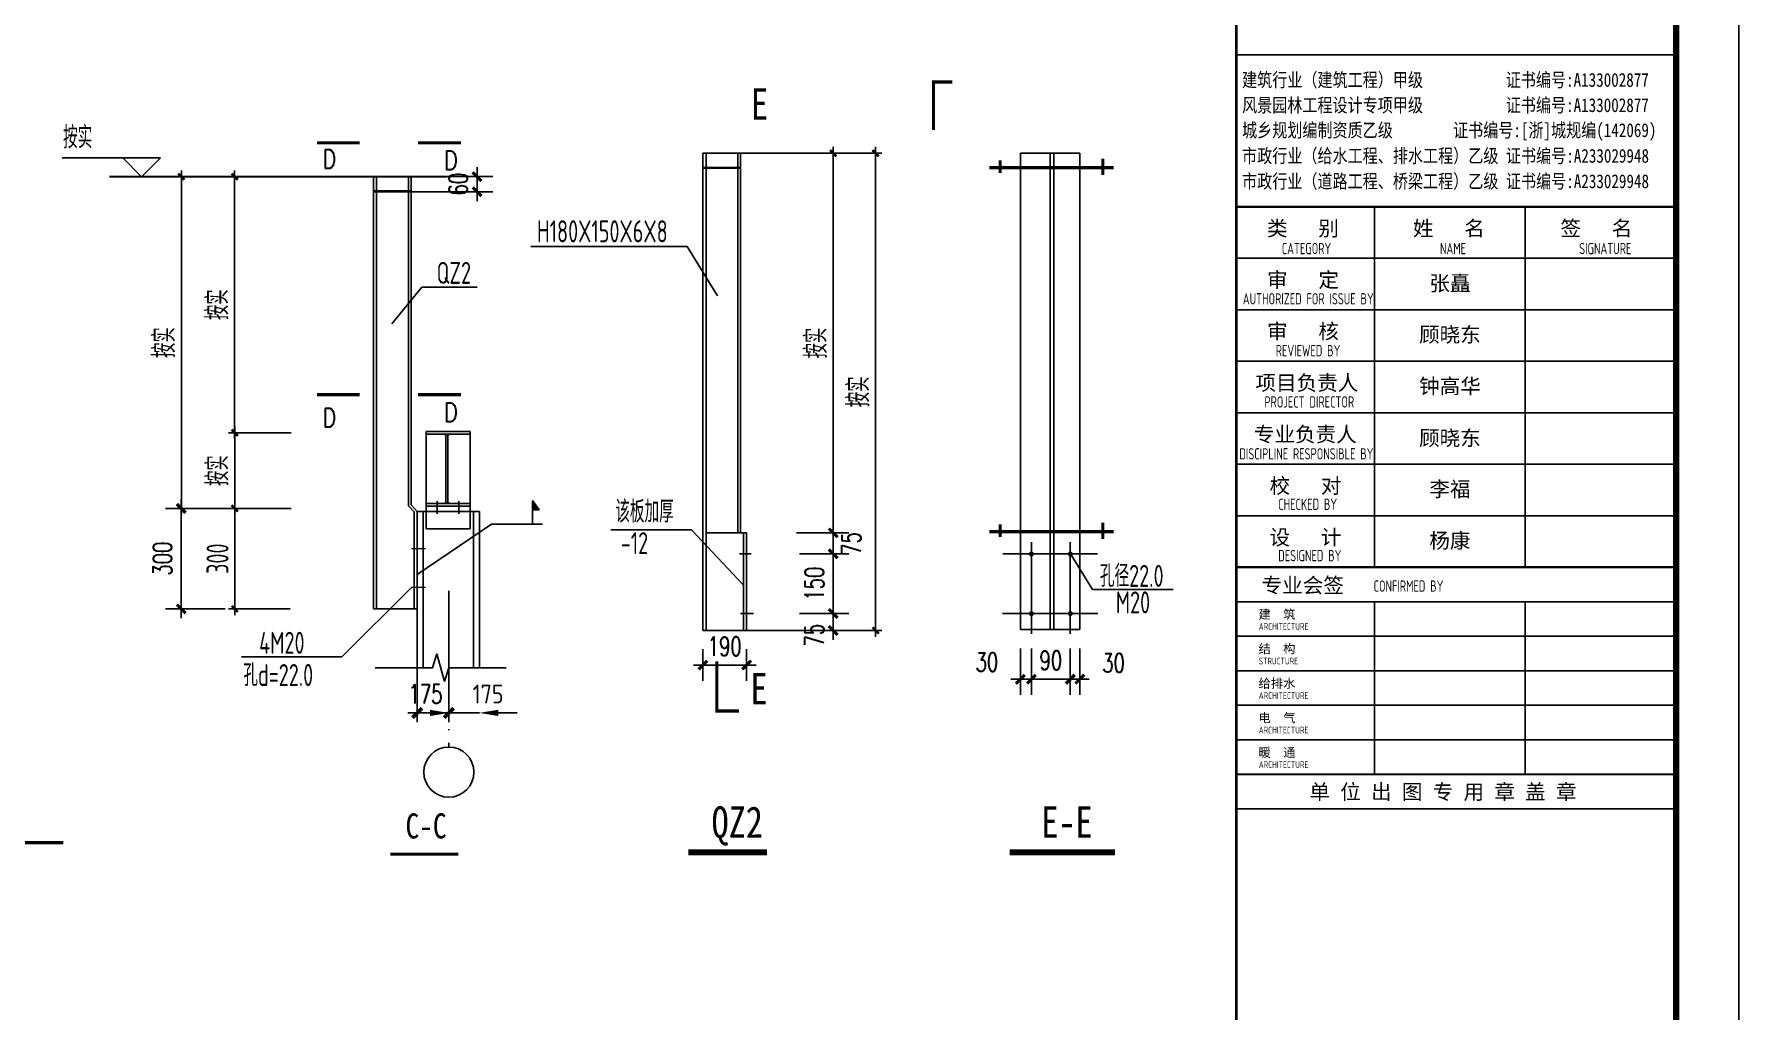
# Model space of a CAD drawing. Extents: x 2303022 to 2899168, y 17226141 to 18257813.
# Drawn here: x 2771839 to 2798977, y 17276328 to 17291885 of the extents above; entities that cross this region are included whole.
import ezdxf
from ezdxf.enums import TextEntityAlignment as Align

# ---------------------------------------------------------------- set-up
doc = ezdxf.new("R2010")
doc.units = 0
doc.header["$LTSCALE"] = 1000
doc.header["$MEASUREMENT"] = 0
doc.linetypes.add('DOTE', pattern=[2.42, 2, -0.2, 0.02, -0.2])
doc.layers.get('Defpoints').update_dxf_attribs({"color": 250})
doc.layers.add('10', color=7, linetype='Continuous', lineweight=35)
for name, color, linetype in [('3T_WOOD', 21, 'Continuous'), ('dim', 7, 'Continuous'), ('DOTE', 1, 'DOTE'), ('OTHER', 7, 'Continuous'), ('PUB_DIM', 161, 'Continuous'), ('PUB_TEXT', 7, 'Continuous'), ('PUB_TITLE', 4, 'Continuous'), ('TEXT', 7, 'Continuous'), ('TK', 4, 'Continuous'), ('水平支撑', 4, 'Continuous')]:
    doc.layers.add(name, color=color, linetype=linetype)
doc.styles.add('-宋体', font='', dxfattribs={"width": 0.8})
doc.styles.add('DIM_FONT', font='SIMPLEX', dxfattribs={"width": 0.7, "bigfont": 'GBCBIG'})
doc.styles.get("Standard").update_dxf_attribs({"font": 'gbenor.shx', "bigfont": 'gbcbig.shx'})
doc.styles.add('TSSD_Dimension', font='Tssdeng.shx', dxfattribs={"width": 0.7, "bigfont": 'hztxt.shx'})
doc.styles.add('TSSD_REIN', font='tssdeng.shx', dxfattribs={"width": 0.7, "bigfont": 'tssdchn.shx'})
doc.styles.add('图签宋体', font='', dxfattribs={"height": 300})
doc.styles.get('-宋体').set_extended_font_data('SimSun')
doc.styles.get('图签宋体').set_extended_font_data('NSimSun')
doc.dimstyles.new('DIMA', dxfattribs={"dimtxt": 300, "dimasz": 150, "dimexe": 150, "dimexo": 100, "dimgap": 50, "dimtad": 1, "dimdec": 0, "dimzin": 0, "dimdsep": 46, "dimtxsty": 'DIM_FONT', "dimblk": 'ARCHTICK', "dimcen": 0.09, "dimdle": 150, "dimclrt": 3, "dimadec": 0, "dimazin": 0, "dimtfac": 1, "dimtdec": 0, "dimtmove": 2, "dimatfit": 3, "dimldrblk": 'ARCHTICK', "dimfxl": 0, "dimtolj": 1, "dimtzin": 0, "dimarcsym": 0})
doc.dimstyles.new('dimb', dxfattribs={"dimtxt": 300, "dimasz": 300, "dimexe": 250, "dimexo": 300, "dimgap": 150, "dimtad": 1, "dimdec": 0, "dimzin": 0, "dimdsep": 46, "dimtxsty": 'Standard', "dimcen": 0.09, "dimse1": 1, "dimse2": 1, "dimclrt": 7, "dimadec": 1, "dimazin": 0, "dimtfac": 1, "dimtdec": 0, "dimtix": 1, "dimtmove": 2, "dimatfit": 3, "dimfxl": 0, "dimtolj": 1, "dimtzin": 0, "dimarcsym": 0})
doc.dimstyles.new('dimn', dxfattribs={"dimtxt": 300, "dimasz": 1, "dimexe": 250, "dimexo": 300, "dimgap": 150, "dimtad": 1, "dimdec": 0, "dimzin": 0, "dimdsep": 46, "dimtxsty": 'DIM_FONT', "dimblk": '_DIMX', "dimcen": 0, "dimdle": 100, "dimclrt": 7, "dimadec": 1, "dimazin": 0, "dimtfac": 1, "dimtdec": 0, "dimtix": 1, "dimtmove": 2, "dimatfit": 3, "dimldrblk": 'ARCHTICK', "dimfxl": 0, "dimtolj": 1, "dimtzin": 0, "dimarcsym": 0})
doc.dimstyles.new('TSSD_100_100', dxfattribs={"dimtxt": 350, "dimasz": 100, "dimexe": 100, "dimexo": 250, "dimgap": 100, "dimtad": 1, "dimdec": 0, "dimzin": 0, "dimdsep": 46, "dimtxsty": 'TSSD_Dimension', "dimblk": 'ARCHTICK', "dimblk1": 'ARCHTICK', "dimblk2": 'ARCHTICK', "dimcen": 0, "dimdle": 100, "dimclrt": 7, "dimadec": 0, "dimazin": 0, "dimtfac": 1, "dimtdec": 0, "dimtix": 1, "dimtmove": 2, "dimatfit": 3, "dimldrblk": 'ARCHTICK', "dimfxl": 0, "dimtolj": 1, "dimtzin": 0, "dimarcsym": 0})
doc.dimstyles.new('TSSD_20_100', dxfattribs={"dimtxt": 350, "dimasz": 100, "dimexe": 100, "dimexo": 250, "dimgap": 100, "dimtad": 1, "dimdec": 0, "dimlfac": 0.2, "dimzin": 0, "dimdsep": 46, "dimtxsty": 'TSSD_Dimension', "dimblk": 'ARCHTICK', "dimblk1": 'ARCHTICK', "dimblk2": 'ARCHTICK', "dimcen": 0, "dimdle": 100, "dimclrt": 7, "dimadec": 0, "dimazin": 0, "dimtfac": 1, "dimtdec": 0, "dimtix": 1, "dimtmove": 2, "dimatfit": 3, "dimfxl": 0, "dimtolj": 1, "dimtzin": 0, "dimarcsym": 0})

# ---------------------------------------------------------------- blocks, each defined once
blk = doc.blocks.new('_ArchTick')
at = {"color": 0, "linetype": 'ByBlock', "const_width": 0.4}
blk.add_lwpolyline([(-0.5, -0.5), (0.5, 0.5)], dxfattribs=at)
blk = doc.blocks.new('*D918')
at = {"layer": 'Defpoints', "color": 0}
for p in [(2782536, 17289987), (2785235, 17289987), (2782536, 17282387)]:
    blk.add_point(p, dxfattribs=at)
at = {"layer": 'PUB_DIM', "color": 0, "lineweight": -2}
for p, q in [((2782786, 17289987), (2785335, 17289987)), ((2785235, 17282287), (2785235, 17290087)), ((2782786, 17282387), (2785335, 17282387))]:
    blk.add_line(p, q, dxfattribs=at)
at = {"layer": 'PUB_DIM', "color": 0, "lineweight": -2, "xscale": 100, "yscale": 100, "zscale": 100}
for p, rotation in [((2785235, 17289987), 90), ((2785235, 17282387), 270)]:
    blk.add_blockref('_ArchTick', p, dxfattribs=dict(at, rotation=rotation))
at = {"layer": 'PUB_DIM', "color": 7, "insert": (2784960, 17286187), "char_height": 350, "attachment_point": 5, "rotation": 90, "style": 'TSSD_Dimension'}
blk.add_mtext('\\A1;按实', dxfattribs=at)
blk = doc.blocks.new('*D920')
at = {"layer": 'Defpoints', "color": 0}
for p in [(2774184, 17289614), (2776184, 17289614), (2776184, 17284330)]:
    blk.add_point(p, dxfattribs=at)
at = {"layer": 'PUB_DIM', "color": 0, "lineweight": -2}
for p, q in [((2774184, 17284230), (2774184, 17289714)), ((2775934, 17289614), (2774084, 17289614)), ((2775934, 17284330), (2774084, 17284330))]:
    blk.add_line(p, q, dxfattribs=at)
at = {"layer": 'PUB_DIM', "color": 0, "lineweight": -2, "xscale": 100, "yscale": 100, "zscale": 100}
for p, rotation in [((2774184, 17289614), 90), ((2774184, 17284330), 270)]:
    blk.add_blockref('_ArchTick', p, dxfattribs=dict(at, rotation=rotation))
at = {"layer": 'PUB_DIM', "color": 7, "insert": (2773909, 17286972), "char_height": 350, "attachment_point": 5, "rotation": 90, "style": 'TSSD_Dimension'}
blk.add_mtext('\\A1;按实', dxfattribs=at)
blk = doc.blocks.new('*D921')
at = {"layer": 'Defpoints', "color": 0}
for p in [(2775032, 17289614), (2775385, 17289614), (2775385, 17285536)]:
    blk.add_point(p, dxfattribs=at)
at = {"layer": 'PUB_DIM', "color": 0, "lineweight": -2}
for p, q in [((2775032, 17285436), (2775032, 17289714)), ((2775135, 17289614), (2774932, 17289614)), ((2775135, 17285536), (2774932, 17285536))]:
    blk.add_line(p, q, dxfattribs=at)
at = {"layer": 'PUB_DIM', "color": 0, "lineweight": -2, "xscale": 100, "yscale": 100, "zscale": 100}
for p, rotation in [((2775032, 17289614), 90), ((2775032, 17285536), 270)]:
    blk.add_blockref('_ArchTick', p, dxfattribs=dict(at, rotation=rotation))
at = {"layer": 'PUB_DIM', "color": 7, "insert": (2774757, 17287575), "char_height": 350, "attachment_point": 5, "rotation": 90, "style": 'TSSD_Dimension'}
blk.add_mtext('\\A1;按实', dxfattribs=at)
blk = doc.blocks.new('_DIMX')
blk.add_line((-150, 0), (150, 0))
at = {"const_width": 50}
blk.add_lwpolyline([(-70, -70), (70, 70)], dxfattribs=at)
blk = doc.blocks.new('*D924')
at = {"layer": 'Defpoints', "color": 0}
for p in [(2778441, 17282370), (2778927, 17282370), (2778441, 17281074)]:
    blk.add_point(p, dxfattribs=at)
at = {"layer": 'PUB_DIM', "color": 0, "lineweight": -2}
for p, q in [((2778141, 17281074), (2777841, 17281074)), ((2778927, 17281074), (2778441, 17281074)), ((2779227, 17281074), (2779527, 17281074))]:
    blk.add_line(p, q, dxfattribs=at)
at = {"layer": 'PUB_DIM', "color": 0}
for points in [[(2778141, 17281124), (2778141, 17281024), (2778441, 17281074)], [(2779227, 17281124), (2779227, 17281024), (2778927, 17281074)]]:
    blk.add_solid(points, dxfattribs=at)
at = {"layer": 'PUB_DIM', "color": 7, "insert": (2779066, 17281374), "char_height": 300, "attachment_point": 5}
blk.add_mtext('\\A1;175', dxfattribs=at)
blk = doc.blocks.new('*D925')
at = {"layer": 'Defpoints', "color": 0}
for p in [(2777937, 17282370), (2778441, 17282370), (2777937, 17281074)]:
    blk.add_point(p, dxfattribs=at)
at = {"layer": 'PUB_DIM', "color": 0, "lineweight": -2}
for p, q in [((2777937, 17282270), (2777937, 17280924)), ((2778441, 17282270), (2778441, 17280924)), ((2778591, 17281074), (2777787, 17281074))]:
    blk.add_line(p, q, dxfattribs=at)
at = {"layer": 'PUB_DIM', "color": 0, "lineweight": -2, "xscale": 150, "yscale": 150, "zscale": 150, "rotation": 180}
blk.add_blockref('_ArchTick', (2777937, 17281074), dxfattribs=at)
at = {"layer": 'PUB_DIM', "color": 0, "lineweight": -2, "xscale": 150, "yscale": 150, "zscale": 150}
blk.add_blockref('_ArchTick', (2778441, 17281074), dxfattribs=at)
at = {"layer": 'PUB_DIM', "color": 3, "insert": (2778069, 17281374), "char_height": 300, "attachment_point": 5, "style": 'DIM_FONT'}
blk.add_mtext('\\A1;175', dxfattribs=at)
blk = doc.blocks.new('*D926')
at = {"layer": 'Defpoints', "color": 0}
for p in [(2782485, 17282387), (2783181, 17282387), (2783182, 17281836)]:
    blk.add_point(p, dxfattribs=at)
at = {"layer": 'PUB_DIM', "color": 0, "lineweight": -2}
for p, q in [((2782485, 17282087), (2782486, 17281585)), ((2783182, 17282087), (2783182, 17281586)), ((2782485, 17281835), (2782484, 17281835)), ((2782486, 17281835), (2783182, 17281836)), ((2783183, 17281836), (2783184, 17281836))]:
    blk.add_line(p, q, dxfattribs=at)
for p, rotation in [((2782486, 17281835), 0.06070544370160746), ((2783182, 17281836), 180.0607054437016)]:
    blk.add_blockref('_DIMX', p, dxfattribs=dict(at, rotation=rotation))
at = {"layer": 'PUB_DIM', "color": 7, "insert": (2782833, 17282135), "char_height": 300, "attachment_point": 5, "rotation": 0.0607, "style": 'DIM_FONT'}
blk.add_mtext('\\A1;190', dxfattribs=at)
blk = doc.blocks.new('*D927')
at = {"layer": 'Defpoints', "color": 0}
for p in [(2777377, 17289614), (2778891, 17289614), (2777377, 17289374)]:
    blk.add_point(p, dxfattribs=at)
at = {"layer": 'PUB_DIM', "color": 0, "lineweight": -2}
for p, q in [((2777677, 17289614), (2779141, 17289614)), ((2778891, 17289615), (2778891, 17289616)), ((2778891, 17289374), (2778891, 17289614)), ((2777677, 17289374), (2779141, 17289374)), ((2778891, 17289373), (2778891, 17289372))]:
    blk.add_line(p, q, dxfattribs=at)
for p, rotation in [((2778891, 17289614), 270), ((2778891, 17289374), 90)]:
    blk.add_blockref('_DIMX', p, dxfattribs=dict(at, rotation=rotation))
at = {"layer": 'PUB_DIM', "color": 7, "insert": (2778591, 17289494), "char_height": 300, "attachment_point": 5, "rotation": 90, "style": 'DIM_FONT'}
blk.add_mtext('\\A1;60', dxfattribs=at)
blk = doc.blocks.new('*D928')
at = {"layer": 'Defpoints', "color": 0}
for p in [(2783723, 17289987), (2784560, 17289987), (2783723, 17283940)]:
    blk.add_point(p, dxfattribs=at)
at = {"layer": 'PUB_DIM', "color": 0, "lineweight": -2}
for p, q in [((2783973, 17289987), (2784660, 17289987)), ((2784560, 17283840), (2784560, 17290087)), ((2783973, 17283940), (2784660, 17283940))]:
    blk.add_line(p, q, dxfattribs=at)
at = {"layer": 'PUB_DIM', "color": 0, "lineweight": -2, "xscale": 100, "yscale": 100, "zscale": 100}
for p, rotation in [((2784560, 17289987), 90), ((2784560, 17283940), 270)]:
    blk.add_blockref('_ArchTick', p, dxfattribs=dict(at, rotation=rotation))
at = {"layer": 'PUB_DIM', "color": 7, "insert": (2784285, 17286964), "char_height": 350, "attachment_point": 5, "rotation": 90, "style": 'TSSD_Dimension'}
blk.add_mtext('\\A1;按实', dxfattribs=at)
blk = doc.blocks.new('*D931')
at = {"layer": 'Defpoints', "color": 0}
for p in [(2787715, 17282401), (2788333, 17282401), (2788333, 17281610)]:
    blk.add_point(p, dxfattribs=at)
at = {"layer": 'PUB_DIM', "color": 0, "lineweight": -2}
for p, q in [((2787715, 17282101), (2787715, 17281360)), ((2788333, 17282101), (2788333, 17281360)), ((2787714, 17281610), (2787713, 17281610)), ((2787715, 17281610), (2788333, 17281610)), ((2788334, 17281610), (2788335, 17281610))]:
    blk.add_line(p, q, dxfattribs=at)
blk.add_blockref('_DIMX', (2787715, 17281610), dxfattribs=at)
at = {"layer": 'PUB_DIM', "color": 0, "lineweight": -2, "rotation": 180}
blk.add_blockref('_DIMX', (2788333, 17281610), dxfattribs=at)
at = {"layer": 'PUB_DIM', "color": 7, "insert": (2788024, 17281910), "char_height": 300, "attachment_point": 5, "style": 'DIM_FONT'}
blk.add_mtext('\\A1;90', dxfattribs=at)
blk = doc.blocks.new('*D932')
at = {"layer": 'Defpoints', "color": 0}
for p in [(2788333, 17282401), (2788486, 17282401), (2788486, 17281610)]:
    blk.add_point(p, dxfattribs=at)
at = {"layer": 'PUB_DIM', "color": 0, "lineweight": -2}
for p, q in [((2788333, 17282101), (2788333, 17281360)), ((2788486, 17282101), (2788486, 17281360)), ((2788332, 17281610), (2788331, 17281610)), ((2788333, 17281610), (2788486, 17281610)), ((2788487, 17281610), (2788488, 17281610))]:
    blk.add_line(p, q, dxfattribs=at)
blk.add_blockref('_DIMX', (2788333, 17281610), dxfattribs=at)
at = {"layer": 'PUB_DIM', "color": 0, "lineweight": -2, "rotation": 180}
blk.add_blockref('_DIMX', (2788486, 17281610), dxfattribs=at)
at = {"layer": 'PUB_DIM', "color": 7, "insert": (2789023, 17281870), "char_height": 300, "attachment_point": 5, "style": 'DIM_FONT'}
blk.add_mtext('\\A1;30', dxfattribs=at)
blk = doc.blocks.new('*D939')
at = {"layer": 'Defpoints', "color": 0}
for p in [(2783723, 17282657), (2784560, 17282657), (2783723, 17282387)]:
    blk.add_point(p, dxfattribs=at)
at = {"layer": 'PUB_DIM', "color": 0, "lineweight": -2}
for p, q in [((2784023, 17282657), (2784810, 17282657)), ((2784560, 17282658), (2784560, 17282659)), ((2784560, 17282387), (2784560, 17282657)), ((2784023, 17282387), (2784810, 17282387)), ((2784560, 17282386), (2784560, 17282385))]:
    blk.add_line(p, q, dxfattribs=at)
for p, rotation in [((2784560, 17282657), 270), ((2784560, 17282387), 90)]:
    blk.add_blockref('_DIMX', p, dxfattribs=dict(at, rotation=rotation))
at = {"layer": 'PUB_DIM', "color": 7, "insert": (2784260, 17282312), "char_height": 300, "attachment_point": 5, "rotation": 90, "style": 'DIM_FONT'}
blk.add_mtext('\\A1;75', dxfattribs=at)
blk = doc.blocks.new('*D940')
at = {"layer": 'Defpoints', "color": 0}
for p in [(2787539, 17282401), (2787715, 17282401), (2787715, 17281610)]:
    blk.add_point(p, dxfattribs=at)
at = {"layer": 'PUB_DIM', "color": 0, "lineweight": -2}
for p, q in [((2787539, 17282101), (2787539, 17281360)), ((2787715, 17282101), (2787715, 17281360)), ((2787538, 17281610), (2787537, 17281610)), ((2787539, 17281610), (2787715, 17281610)), ((2787716, 17281610), (2787717, 17281610))]:
    blk.add_line(p, q, dxfattribs=at)
blk.add_blockref('_DIMX', (2787539, 17281610), dxfattribs=at)
at = {"layer": 'PUB_DIM', "color": 0, "lineweight": -2, "rotation": 180}
blk.add_blockref('_DIMX', (2787715, 17281610), dxfattribs=at)
at = {"layer": 'PUB_DIM', "color": 7, "insert": (2787007, 17281883), "char_height": 300, "attachment_point": 5, "style": 'DIM_FONT'}
blk.add_mtext('\\A1;30', dxfattribs=at)
blk = doc.blocks.new('*D969')
at = {"layer": 'Defpoints', "color": 0}
for p in [(2775034, 17285536), (2776184, 17285536), (2776184, 17284330)]:
    blk.add_point(p, dxfattribs=at)
at = {"layer": 'dim', "color": 0, "lineweight": -2}
for p, q in [((2775034, 17284230), (2775034, 17285636)), ((2775934, 17285536), (2774934, 17285536)), ((2775934, 17284330), (2774934, 17284330))]:
    blk.add_line(p, q, dxfattribs=at)
at = {"layer": 'dim', "color": 0, "lineweight": -2, "xscale": 100, "yscale": 100, "zscale": 100}
for p, rotation in [((2775034, 17285536), 90), ((2775034, 17284330), 270)]:
    blk.add_blockref('_ArchTick', p, dxfattribs=dict(at, rotation=rotation))
at = {"layer": 'dim', "color": 7, "insert": (2774759, 17284933), "char_height": 350, "attachment_point": 5, "rotation": 90, "style": 'TSSD_Dimension'}
blk.add_mtext('\\A1;按实', dxfattribs=at)
blk = doc.blocks.new('*D970')
at = {"layer": 'Defpoints', "color": 0}
for p in [(2776167, 17284330), (2775034, 17282730), (2776167, 17282730)]:
    blk.add_point(p, dxfattribs=at)
at = {"layer": 'dim', "color": 0, "lineweight": -2}
for p, q in [((2775917, 17284330), (2774934, 17284330)), ((2775034, 17284430), (2775034, 17282630)), ((2775917, 17282730), (2774934, 17282730))]:
    blk.add_line(p, q, dxfattribs=at)
at = {"layer": 'dim', "color": 0, "lineweight": -2, "xscale": 100, "yscale": 100, "zscale": 100}
for p, rotation in [((2775034, 17284330), 90), ((2775034, 17282730), 270)]:
    blk.add_blockref('_ArchTick', p, dxfattribs=dict(at, rotation=rotation))
at = {"layer": 'dim', "color": 7, "insert": (2774759, 17283530), "char_height": 350, "attachment_point": 5, "rotation": 90, "style": 'TSSD_Dimension'}
blk.add_mtext('\\A1;300', dxfattribs=at)
blk = doc.blocks.new('GeYuanFrame_72621653', base_point=(20.09, 4.53))
at = {"layer": 'PUB_TITLE'}
for points in [[(908.09, 235.33), (908.09, 292.73)], [(932.09, 235.33), (932.09, 292.73)], [(908.09, 202.33), (908.09, 229.83)], [(932.09, 202.33), (932.09, 229.83)]]:
    blk.add_lwpolyline(points, dxfattribs=at)
at = {"layer": 'TK'}
for p, q in [((886.09, 316.93), (956.09, 316.93)), ((886.09, 284.53), (956.09, 284.53)), ((886.09, 276.33), (956.09, 276.33)), ((886.09, 268.13), (956.09, 268.13)), ((886.09, 259.93), (956.09, 259.93)), ((886.09, 251.73), (956.09, 251.73)), ((886.09, 243.53), (956.09, 243.53)), ((886.09, 235.33), (956.09, 235.33)), ((886.09, 235.33), (956.09, 235.33))]:
    blk.add_line(p, q, dxfattribs=at)
blk.add_lwpolyline([(20.09, 4.53), (20.09, 598.53), (966.09, 598.53), (966.09, 4.53)], close=True, dxfattribs=at)
at = {"layer": 'TK', "const_width": 1}
blk.add_lwpolyline([(45.09, 588.53), (956.09, 588.53), (956.09, 14.53), (45.09, 14.53)], close=True, dxfattribs=at)
at = {"layer": 'TK'}
for points, const_width in [([(886.09, 588.53), (886.09, 14.53)], 0.4), ([(886.09, 292.73), (956.09, 292.73)], 0.35), ([(886.09, 292.73), (956.09, 292.73)], 0.35), ([(886.09, 235.33), (956.09, 235.33)], 0.35), ([(886.09, 202.33), (956.09, 202.33)], 0.35)]:
    blk.add_lwpolyline(points, dxfattribs=dict(at, const_width=const_width))
for points in [[(886.09, 292.73), (956.09, 292.73)], [(886.09, 235.33), (956.09, 235.33)], [(886.09, 229.83), (956.09, 229.83)], [(886.09, 224.33), (956.09, 224.33)], [(886.09, 218.83), (956.09, 218.83)], [(886.09, 213.33), (956.09, 213.33)], [(886.09, 207.83), (956.09, 207.83)], [(886.09, 202.33), (956.09, 202.33)], [(886.09, 196.83), (956.09, 196.83)]]:
    blk.add_lwpolyline(points, dxfattribs=at)
for s, height, style, width, p in [('建筑行业（建筑工程）甲级           证书编号:A133002877', 2.2, '-宋体', 0.8, (887, 311.83)), ('风景园林工程设计专项甲级           证书编号:A133002877', 2.2, '-宋体', 0.8, (887, 307.81)), ('城乡规划编制资质乙级        证书编号:[浙]城规编(142069)', 2.2, '-宋体', 0.8, (887, 303.82)), ('市政行业（给水工程、排水工程）乙级 证书编号:A233029948', 2.2, '-宋体', 0.8, (887, 299.74)), ('市政行业（道路工程、桥梁工程）乙级 证书编号:A233029948', 2.2, '-宋体', 0.8, (887, 295.69)), ('CATEGORY', 1.8, 'TSSD_REIN', 0.7, (893.32, 285.17)), ('NAME', 1.8, 'TSSD_REIN', 0.7, (918.51, 285.17)), ('SIGNATURE', 1.8, 'TSSD_REIN', 0.7, (940.66, 285.17)), ('AUTHORIZED FOR ISSUE BY', 1.8, 'TSSD_REIN', 0.7, (887.12, 277.17)), ('REVIEWED BY', 1.8, 'TSSD_REIN', 0.7, (892.36, 268.91)), ('PROJECT DIRECTOR', 1.8, 'TSSD_REIN', 0.7, (890.55, 260.74)), ('DISCIPLINE RESPONSIBLE BY', 1.8, 'TSSD_REIN', 0.7, (886.57, 252.48)), ('CHECKED BY', 1.8, 'TSSD_REIN', 0.7, (892.75, 244.44)), ('DESIGNED BY', 1.8, 'TSSD_REIN', 0.7, (892.76, 236.27)), ('CONFIRMED BY', 1.8, 'TSSD_REIN', 0.7, (907.94, 231.42)), ('ARCHITECTURE', 1.08, 'TSSD_REIN', 0.7, (889.65, 225.34)), ('STRUCTURE', 1.08, 'TSSD_REIN', 0.7, (889.65, 219.84)), ('ARCHITECTURE', 1.08, 'TSSD_REIN', 0.7, (889.65, 214.34)), ('ARCHITECTURE', 1.08, 'TSSD_REIN', 0.7, (889.65, 208.84)), ('ARCHITECTURE', 1.08, 'TSSD_REIN', 0.7, (889.65, 203.34))]:
    blk.add_text(s, height=height, dxfattribs=dict(at, style=style, width=width)).set_placement(p)
at = {"layer": 'TK', "style": '图签宋体'}
for s, height, p in [('类   别', 2.4, (890.97, 288.09)), ('姓   名', 2.4, (914.2, 288.09)), ('签   名', 2.4, (937.68, 288.09)), ('审   定', 2.4, (890.97, 279.89)), ('审   核', 2.4, (890.97, 271.69)), ('项目负责人', 2.4, (889.13, 263.49)), ('专业负责人', 2.4, (888.89, 255.29)), ('校   对', 2.4, (891.38, 247.09)), ('设   计', 2.4, (891.36, 238.89)), ('专业会签', 2.4, (890.12, 231.24)), ('建  筑', 1.44, (889.61, 227.11)), ('结  构', 1.44, (889.61, 221.61)), ('给排水', 1.44, (889.61, 216.11)), ('电  气', 1.44, (889.61, 210.61)), ('暖  通', 1.44, (889.61, 205.11)), ('单 位 出 图 专 用 章 盖 章', 2.4, (897.72, 198.35))]:
    blk.add_text(s, height=height, dxfattribs=at).set_placement(p)
at = {"layer": 'TK', "char_height": 2.4, "width": 24, "attachment_point": 5, "style": '图签宋体'}
for s, insert in [('张矗', (920.09, 280.4)), ('顾晓东', (920.09, 272.23)), ('钟高华', (920.09, 264.03)), ('顾晓东', (920.09, 255.76)), ('李福', (920.09, 247.63)), ('杨康', (920.09, 239.43))]:
    blk.add_mtext(s, dxfattribs=dict(at, insert=insert))

msp = doc.modelspace()

# ---------------------------------------------------------------- hatches: boundary and pattern name
at = {"layer": 'PUB_TEXT'}
h = msp.add_hatch(dxfattribs=at)
h.set_pattern_fill('ANSI31', color=256, style=0)
h.set_pattern_definition([(45, (2734802.56833, 17163589.24927), (-0.08838834765, 0.08838834765), [])])
h.paths.add_polyline_path([(2779770.6, 17284309.2), (2779878.6, 17284309.2), (2779770.6, 17284459.2)])

# ---------------------------------------------------------------- linework, layer by layer
for points, const_width in [([(2778254.2, 17284449.8), (2778254.2, 17284240)], 26), ([(2778601.5, 17284449.8), (2778601.5, 17284240)], 25)]:
    msp.add_lwpolyline(points, dxfattribs=dict(const_width=const_width))
at = {"layer": '10'}
for p, q in [((2783085.1, 17289756.9, 400), (2782485.1, 17289756.9, 400)), ((2783085.1, 17289747.4, 400), (2782485.1, 17289747.4, 400)), ((2778402, 17289613.8, 400), (2773041.3, 17289613.8, 400)), ((2777841, 17289383.4, 400), (2777241, 17289383.4, 400)), ((2777841, 17289373.8, 400), (2777241, 17289373.8, 400))]:
    msp.add_line(p, q, dxfattribs=at)
at = {"layer": 'DOTE'}
msp.add_line((2778441.3, 17283017.5), (2778441.3, 17280530.7), dxfattribs=at)
at = {"layer": 'OTHER'}
for p, q in [((2778180.8, 17281793.7), (2778250.8, 17282013.7)), ((2778250.8, 17282013.7), (2778370.8, 17281573.7)), ((2777268.6, 17281793.7), (2778180.8, 17281793.7)), ((2778370.8, 17281573.7), (2778440.8, 17281793.7)), ((2778440.8, 17281793.7), (2779353, 17281793.7))]:
    msp.add_line(p, q, dxfattribs=at)
at = {"layer": 'PUB_DIM'}
for p, q in [((2773549.4, 17289913.8), (2772286.6, 17289913.8)), ((2773249.4, 17289913.8), (2773849.4, 17289913.8)), ((2773549.4, 17289613.8), (2773249.4, 17289913.8)), ((2773849.4, 17289913.8), (2773549.4, 17289613.8)), ((2783181.4, 17283939.9), (2782535.6, 17283939.9))]:
    msp.add_line(p, q, dxfattribs=at)
at = {"layer": 'PUB_DIM', "const_width": 50}
for points in [[(2776344.2, 17290153.7), (2777019.6, 17290153.7)], [(2778637.2, 17290153.7), (2777951.3, 17290153.7)], [(2776344.2, 17286141), (2777019.6, 17286141)], [(2778637.2, 17286141), (2777951.3, 17286141)]]:
    msp.add_lwpolyline(points, dxfattribs=at)
at = {"layer": 'PUB_TEXT'}
for p, q in [((2779770.6, 17284079.2), (2779770.6, 17284459.2)), ((2779770.6, 17284459.2), (2779878.6, 17284309.2)), ((2779878.6, 17284309.2), (2779770.6, 17284309.2)), ((2777938.6, 17283278.2), (2779119.6, 17284079.2)), ((2779119.6, 17284079.2), (2779930.6, 17284079.2)), ((2777845.2, 17283072), (2776738.6, 17281964.2)), ((2776738.6, 17281964.2), (2775139.1, 17281964.2))]:
    msp.add_line(p, q, dxfattribs=at)
at = {"layer": '水平支撑'}
for p, q in [((2782485.1, 17283977.2), (2782485.1, 17289987.4)), ((2782485.1, 17289987.4), (2783085.1, 17289987.4)), ((2782535.6, 17283985.3), (2782535.6, 17289987.4)), ((2783043, 17283939.9), (2783043, 17289987.4)), ((2783085.1, 17283939.9), (2783085.1, 17289987.4)), ((2787539.1, 17282401.1), (2787539.1, 17289990.1)), ((2788012.4, 17289990.1), (2787539.1, 17289990.1)), ((2787539.1, 17289990.1), (2788485.7, 17289990.1)), ((2788012.4, 17289990.1), (2788012.4, 17282401.1)), ((2788074.1, 17289990.1), (2788074.1, 17282401.1)), ((2788485.7, 17282401.1), (2788485.7, 17289990.1)), ((2777241, 17284320.1), (2777241, 17289613.8)), ((2777291.5, 17284328.1), (2777291.5, 17289613.8)), ((2777798.9, 17284370), (2777798.9, 17289613.8)), ((2777841, 17284390.2), (2777841, 17289613.8)), ((2782233.3, 17288499.1), (2779749, 17288499.1)), ((2782719.2, 17287716.2), (2782233.3, 17288499.1)), ((2777535.4, 17287270.5), (2778009.5, 17287854.8)), ((2778009.5, 17287854.8), (2778894.3, 17287854.8)), ((2778082.9, 17285557.2), (2778782.3, 17285557.2)), ((2778082.9, 17285514.3), (2778082.9, 17285557.2)), ((2778082.9, 17285535.8), (2778082.9, 17284003.3)), ((2778082.9, 17285514.3), (2778782.3, 17285514.3)), ((2778367.8, 17285514.3), (2778393.1, 17285485.8)), ((2778393.1, 17285514.3), (2778393.1, 17284406.7)), ((2778423.1, 17285514.3), (2778423.1, 17284406.7)), ((2778423.1, 17285488.4), (2778450, 17285514.3)), ((2778782.3, 17285557.2), (2778782.3, 17284003.3)), ((2778782.3, 17285514.3), (2778782.3, 17285557.2)), ((2777241, 17282730.2), (2777241, 17284320.1)), ((2777291.5, 17282730.2), (2777291.5, 17284328.1)), ((2777798.9, 17284370), (2777886.8, 17284274.7)), ((2777841, 17284390.2), (2777937.3, 17284282.7)), ((2777886.8, 17282730.2), (2777886.8, 17284274.7)), ((2777937.3, 17282730.2), (2777937.3, 17284282.7)), ((2777937.3, 17284282.7), (2778927.2, 17284282.7)), ((2778030.1, 17284282.7), (2778030.1, 17281793.7)), ((2778082.9, 17284406.7), (2778782.3, 17284406.7)), ((2778082.9, 17284363.8), (2778082.9, 17284406.7)), ((2778082.9, 17284363.8), (2778782.3, 17284363.8)), ((2778367.8, 17284406.7), (2778393.1, 17284435.2)), ((2778423.1, 17284432.6), (2778450, 17284406.7)), ((2778782.3, 17284363.8), (2778782.3, 17284406.7)), ((2778834.4, 17284282.7), (2778834.4, 17281780.4)), ((2778927.2, 17284282.7), (2778927.2, 17281780.4)), ((2778082.9, 17284003.3), (2778782.3, 17284003.3)), ((2782304.5, 17283991), (2781021.1, 17283991)), ((2783130.9, 17283109.4), (2782304.5, 17283991)), ((2782485.1, 17282387.4), (2782485.1, 17283977.2)), ((2782535.6, 17282387.4), (2782535.6, 17283985.3)), ((2783085.1, 17283939.9), (2783181.4, 17283939.9)), ((2783130.9, 17282387.4), (2783130.9, 17283939.9)), ((2783181.4, 17282387.4), (2783181.4, 17283939.9)), ((2787714.9, 17283792), (2787714.9, 17282332.2)), ((2788333.3, 17283795.3), (2788333.3, 17282332.2)), ((2787260.5, 17283604.6), (2788767.9, 17283604.6)), ((2788335.3, 17283607.4), (2788684.8, 17283041.5)), ((2788684.8, 17283041.5), (2789971.2, 17283041.5)), ((2777241, 17282730.2, 400), (2777937.3, 17282730.2)), ((2777937.3, 17282730.2), (2777937.3, 17281793.7)), ((2787256.9, 17282655), (2788773.2, 17282655)), ((2782485.1, 17282387.4, 400), (2783181.4, 17282387.4)), ((2787539.1, 17282401.1), (2788485.7, 17282401.1))]:
    msp.add_line(p, q, dxfattribs=at)
for points, const_width in [([(2786456.6, 17291121.1), (2786156.2, 17291121.1), (2786156.2, 17290357)], 50), ([(2787044.4, 17289757), (2789024.2, 17289757)], 50), ([(2787217.8, 17289872.6), (2787217.8, 17289670.4)], 50), ([(2788850.8, 17289901.5), (2788850.8, 17289641.5)], 50), ([(2787044.4, 17283960.1), (2789024.2, 17283960.1)], 50), ([(2787217.8, 17284075.6), (2787217.8, 17283873.4)], 50), ([(2788850.8, 17284104.5), (2788850.8, 17283844.5)], 50), ([(2777845.2, 17283690.6), (2778075, 17283690.6)], 20), ([(2777845.2, 17283072), (2778075, 17283072)], 20), ([(2782705.8, 17281896.7), (2782705.8, 17281105.3), (2783060.8, 17281105.3)], 50), ([(2765512.8, 17279006.7), (2772304.1, 17279006.7)], 50), ([(2777510.3, 17278822.8), (2778590.1, 17278822.8)], 50), ([(2782252.8, 17278853.3), (2783505.2, 17278853.3)], 100), ([(2787370.1, 17278853.3), (2789045.1, 17278853.3)], 100)]:
    msp.add_lwpolyline(points, dxfattribs=dict(at, const_width=const_width))
for points in [[(2783068.5, 17283606.8), (2783255.7, 17283606.8)], [(2783082.9, 17282657), (2783291.7, 17282657)]]:
    msp.add_lwpolyline(points, dxfattribs=at)
at = {"layer": '水平支撑', "const_width": 39.8}
for points in [[(2787694.8, 17283604.6, 1), (2787735, 17283604.6, 1)], [(2788313.2, 17283604.6, 1), (2788353.4, 17283604.6, 1)], [(2787694.8, 17282655, 1), (2787735, 17282655, 1)], [(2788313.2, 17282655, 1), (2788353.4, 17282655, 1)]]:
    msp.add_lwpolyline(points, format="xyb", close=True, dxfattribs=at)
at = {"layer": '水平支撑'}
msp.add_circle((2778441.3, 17280130.7), 400, dxfattribs=at)

# ---------------------------------------------------------------- block references
at = {"layer": '3T_WOOD', "color": 6, "xscale": 100, "yscale": 100, "zscale": 100}
msp.add_blockref('GeYuanFrame_72621653', (2704377, 17260314.9), dxfattribs=at)

# ---------------------------------------------------------------- texts
at = {"layer": 'PUB_DIM', "style": 'DIM_FONT', "width": 0.8}
for p in [(2776539.5, 17289894.3), (2778473.3, 17289873.4), (2776539.5, 17285775.9), (2778473.3, 17285860.8)]:
    msp.add_text('D', height=300, dxfattribs=at).set_placement(p, align=Align.MIDDLE)
at = {"layer": 'PUB_TEXT'}
for s, height, style, width, p in [('E', 500, '-宋体', 0.8, (2783251.9, 17290520.7)), ('H180X150X6X8', 350, 'TSSD_REIN', 0.7, (2779844.3, 17288568.4)), ('QZ2', 350, 'TSSD_REIN', 0.7, (2778246.5, 17287906.9)), ('该板加厚', 350, 'TSSD_REIN', 0.7, (2781090.4, 17284104.8)), ('-12', 350, 'TSSD_REIN', 0.7, (2781178.5, 17283602.3)), ('孔径22.0', 350, 'TSSD_REIN', 0.7, (2788805.2, 17283081.1)), ('M20', 350, 'TSSD_REIN', 0.7, (2789057.2, 17282658.9)), ('4M20', 350, 'TSSD_REIN', 0.7, (2775421.3, 17282015.6)), ('孔d=22.0', 350, 'TSSD_REIN', 0.7, (2775169.8, 17281501.9)), ('E', 500, '-宋体', 0.8, (2783243.9, 17281209.2)), ('C-C', 400, '-宋体', 0.8, (2777751.5, 17279074.3)), ('QZ2', 500, '-宋体', 0.8, (2782623.7, 17279085.1)), ('E-E', 500, '-宋体', 0.8, (2787873.1, 17279085.1))]:
    msp.add_text(s, height=height, dxfattribs=dict(at, style=style, width=width)).set_placement(p)
at = {"layer": 'TEXT', "style": 'TSSD_REIN', "width": 0.7}
msp.add_text('按实', height=350, dxfattribs=at).set_placement((2772301.4, 17289959.1), align=Align.BOTTOM_LEFT)

# ---------------------------------------------------------------- dimensions: what is measured, and where the dimension line sits
at = {"layer": 'dim'}
for base, p1, p2, text, picture, middle in [((2775033.6, 17285535.8), (2776183.6, 17284330.2), (2776183.6, 17285535.8), '按实', '*D969', (2774758.6, 17284933)), ((2775033.6, 17282730.2), (2776167.3, 17284330.2), (2776167.3, 17282730.2), '300', '*D970', (2774758.6, 17283530.2))]:
    dim = msp.add_linear_dim(base=base, p1=p1, p2=p2, angle=90, text=text, dimstyle='TSSD_100_100', dxfattribs=at)
    dim.commit()
    dim.dimension.update_dxf_attribs({"geometry": picture, "text_midpoint": middle})
at = {"layer": 'PUB_DIM'}
for p1, p2, distance, text, dimstyle, picture, middle in [((2782535.6, 17282387.4), (2782535.6, 17289987.4), -2699.8, '按实', 'TSSD_20_100', '*D918', (2784960.4, 17286187.4)), ((2783722.7, 17283939.9), (2783722.7, 17289987.4), -837, '按实', 'TSSD_20_100', '*D928', (2784284.6, 17286963.6)), ((2776183.6, 17284330.2), (2776183.6, 17289613.9), 2000, '按实', 'TSSD_20_100', '*D920', (2773908.6, 17286972)), ((2775385.5, 17285535.8), (2775385.5, 17289613.9), 353.8, '按实', 'TSSD_20_100', '*D921', (2774756.7, 17287574.8)), ((2777376.6, 17289373.8), (2777376.6, 17289613.8), -1514, '60', 'dimn', '*D927', (2778590.6, 17289493.8)), ((2782485.1, 17282386.6), (2783181.4, 17282387.4), -551.7, '190', 'dimn', '*D926', (2782833.5, 17282135.3)), ((2787714.9, 17282401.1), (2788333.3, 17282401.1), -791.4, '90', 'dimn', '*D931', (2788024.1, 17281909.6))]:
    dim = msp.add_aligned_dim(p1=p1, p2=p2, distance=distance, text=text, dimstyle=dimstyle, dxfattribs=at)
    dim.commit()
    dim.dimension.update_dxf_attribs({"geometry": picture, "text_midpoint": middle})
for p1, p2, distance, text in [((2775182.6, 17282730.2), (2775182.6, 17284330.2), 1000, '300'), ((2783722.7, 17282657), (2783722.7, 17283606.8), -837, '150')]:
    msp.add_aligned_dim(p1=p1, p2=p2, distance=distance, text=text, dimstyle='dimn', dxfattribs=at).render()
msp.add_linear_dim(base=(2784559.6, 17283939.9), p1=(2783722.7, 17283606.8), p2=(2783722.7, 17283939.9), angle=90, location=(2784847.6, 17283773.4), text='75', dimstyle='dimn', dxfattribs=at).render()
for base, p1, p2, angle, text, dimstyle, picture, middle in [((2784559.6, 17282657), (2783722.7, 17282387.4), (2783722.7, 17282657), 90, '75', 'dimn', '*D939', (2784259.6, 17282311.9)), ((2777937.3, 17281073.7), (2778441.3, 17282369.6), (2777937.3, 17282369.6), 180, '175', 'DIMA', '*D925', (2778069.2, 17281373.7)), ((2778441.3, 17281073.7), (2778927.2, 17282369.6), (2778441.3, 17282369.6), 180, '175', 'dimb', '*D924', (2779066.5, 17281373.7)), ((2787714.9, 17281609.6), (2787539.1, 17282401.1), (2787714.9, 17282401.1), 0, '30', 'dimn', '*D940', (2787007.1, 17281883.1)), ((2788485.7, 17281609.6), (2788333.3, 17282401.1), (2788485.7, 17282401.1), 360, '30', 'dimn', '*D932', (2789023.4, 17281869.9))]:
    dim = msp.add_linear_dim(base=base, p1=p1, p2=p2, angle=angle, text=text, dimstyle=dimstyle, dxfattribs=at)
    dim.commit()
    dim.dimension.update_dxf_attribs({"geometry": picture, "text_midpoint": middle, "dimtype": 129})

doc.saveas('drawing.dxf')
